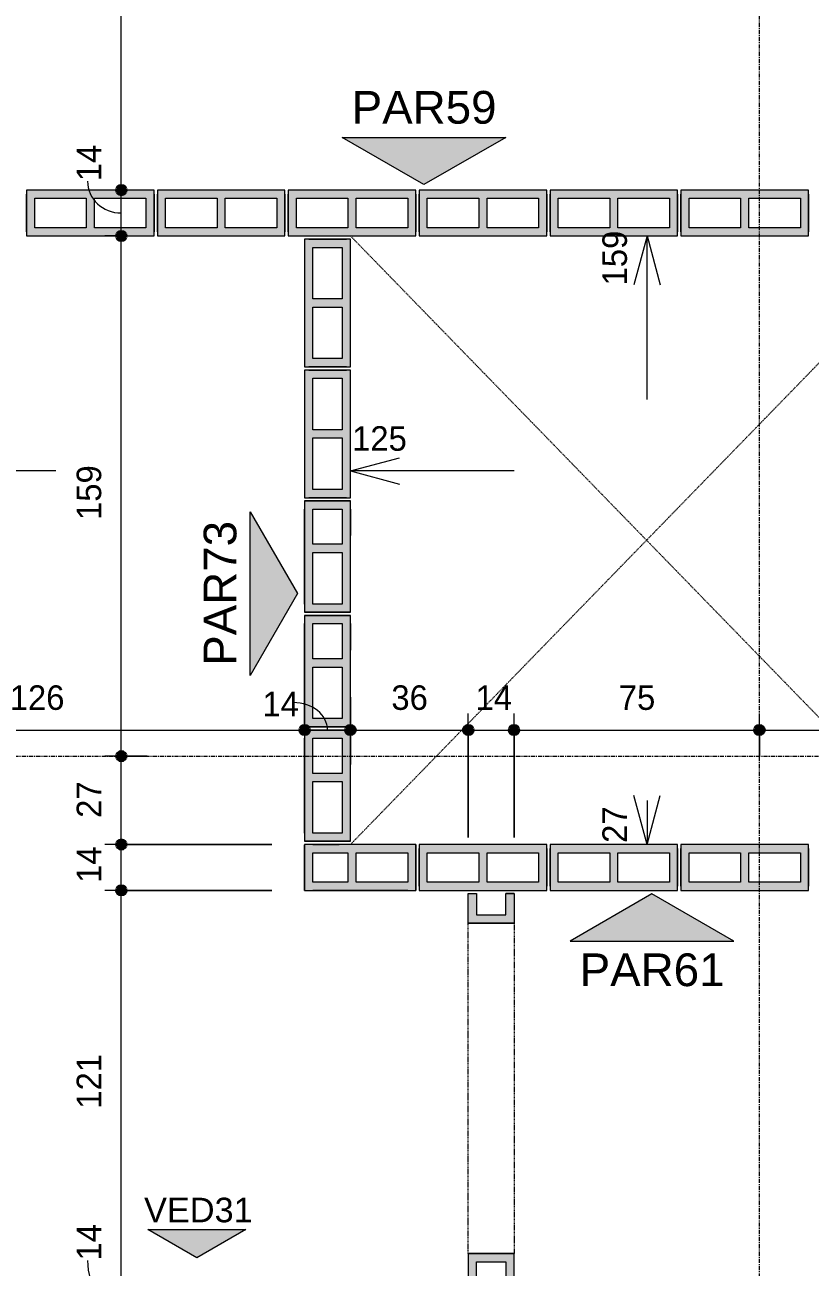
# Model space of a CAD drawing. Header units: centimetres. Extents: x 170 to 13810, y -2277 to 8860.
# Drawn here: x 12554.1 to 12794.1, y -289.9 to 89.7 of the extents above; entities that cross this region are included whole.
import ezdxf

# ---------------------------------------------------------------- set-up
doc = ezdxf.new("R2010")
doc.units = ezdxf.units.CM
doc.linetypes.add('Linha de eixo', pattern=[2.2225, 1.27, -0.3175, 0.3175, -0.3175])
doc.linetypes.add('Projeção', pattern=[0.396875, 0.238125, -0.15875])
for name, color, linetype, lineweight, true_color in [('A-ANNO-DIMS-1', 1, 'Continuous', 9, 0xff0000), ('G-ANNO-SYMB-1', 251, 'Continuous', 9, 0x646464), ('S-BEAM-3', 9, 'Continuous', 9, 0xc0c0c0), ('S-BEAM-5', 6, 'Continuous', 9, 0xff00ff), ('S-BEAM-8', 142, 'Continuous', 9, 0x0080c0)]:
    doc.layers.add(name, color=color, linetype=linetype, lineweight=lineweight, true_color=true_color)
for name, color, linetype, lineweight in [('A-ANNO-DIMS-50', 7, 'Continuous', 9), ('A-DETL-GENF', 7, 'Continuous', 9), ('A-FLOR-OVHD', 7, 'Projeção', 9), ('G-ANNO-SYMB', 7, 'Continuous', 9), ('S-BEAM', 7, 'Continuous', 9), ('S-BEAM-2', 7, 'Continuous', 13), ('S-GRID-1', 7, 'Linha de eixo', 9)]:
    doc.layers.add(name, color=color, linetype=linetype, lineweight=lineweight)
doc.styles.add('Arial_1', font='arial.ttf', dxfattribs={"height": 10})
doc.styles.add('Arial_2', font='arial.ttf', dxfattribs={"height": 7.5})
doc.styles.add('Bahnschrift_13', font='', dxfattribs={"height": 7.5})
doc.styles.get('Bahnschrift_13').set_extended_font_data('Bahnschrift')
doc.dimstyles.new('COTA_ACUMULADA', dxfattribs={"dimscale": 30.48, "dimtxt": 8.33133, "dimasz": 0.049213, "dimexe": 0, "dimexo": 0.0625, "dimgap": 0.131234, "dimtad": 0, "dimjust": 2, "dimdec": 0, "dimzin": 0, "dimdsep": 46, "dimtxsty": 'Bahnschrift_13', "dimblk1": 'NONE', "dimblk2": 'OPEN30', "dimsah": 1, "dimcen": 0.09, "dimse1": 1, "dimsd1": 1, "dimazin": 0, "dimtfac": 1, "dimtdec": 4, "dimtix": 1, "dimtmove": 2, "dimatfit": 3, "dimfxl": 0, "dimfxlon": 1, "dimtvp": 1, "dimtolj": 1, "dimtzin": 0, "dimarcsym": 2})
doc.dimstyles.new('COTA_LINEAR', dxfattribs={"dimscale": 30.48, "dimtxt": 8.33133, "dimasz": 0.393701, "dimexe": 0.164042, "dimexo": 0.328084, "dimgap": 0.131234, "dimtad": 1, "dimdec": 0, "dimzin": 0, "dimdsep": 46, "dimtxsty": 'Bahnschrift_13', "dimblk1": 'DOTSMALL', "dimblk2": 'DOTSMALL', "dimsah": 1, "dimcen": 0.09, "dimdle": 0.164042, "dimazin": 0, "dimtfac": 1, "dimtdec": 4, "dimtix": 1, "dimtmove": 0, "dimatfit": 3, "dimfxl": 1, "dimtvp": 1, "dimtolj": 1, "dimtzin": 0, "dimarcsym": 2})
doc.dimstyles.new('COTA_LINEAR_1', dxfattribs={"dimscale": 30.48, "dimtxt": 8.33133, "dimasz": 0.393701, "dimexe": 0.164042, "dimexo": 0.328084, "dimgap": 0.131234, "dimtad": 1, "dimdec": 0, "dimzin": 0, "dimdsep": 46, "dimtxsty": 'Bahnschrift_13', "dimblk1": 'DOTSMALL', "dimblk2": 'DOTSMALL', "dimsah": 1, "dimcen": 0.09, "dimdle": 0.164042, "dimazin": 0, "dimtfac": 1, "dimtdec": 4, "dimtix": 1, "dimtmove": 1, "dimatfit": 3, "dimfxl": 1, "dimtvp": 1, "dimtolj": 1, "dimtzin": 0, "dimarcsym": 2})
doc.dimstyles.new('COTA_LINEAR_2', dxfattribs={"dimscale": 30.48, "dimtxt": 8.33133, "dimasz": 0.393701, "dimexe": 0.164042, "dimexo": 0.328084, "dimgap": 0.131234, "dimtad": 1, "dimdec": 0, "dimzin": 0, "dimdsep": 46, "dimtxsty": 'Bahnschrift_13', "dimblk1": 'DOTSMALL', "dimblk2": 'DOTSMALL', "dimsah": 1, "dimcen": 0.09, "dimdle": 0.164042, "dimazin": 0, "dimtfac": 1, "dimtdec": 4, "dimtix": 1, "dimtmove": 2, "dimatfit": 3, "dimfxl": 1, "dimtvp": 1, "dimtolj": 1, "dimtzin": 0, "dimarcsym": 2})

# ---------------------------------------------------------------- blocks, each defined once
blk = doc.blocks.new('LEONE - BLOCO 14X39X1 - LEONE - BLOCO 14X39X19-2886981-COBERTURA - MODULAÇÃO 1ª FIADA')
at = {"layer": 'S-BEAM-3'}
h = blk.add_hatch(color=256, dxfattribs=at)
h.paths.add_polyline_path([(-19.5, -4.5), (-19.5, -7), (19.5, -7), (19.5, 7), (-19.5, 7), (-19.5, 0)])
h.paths.add_polyline_path([(-17, 4.5), (-1.25, 4.5), (-1.25, -4.5), (-17, -4.5)])
h.paths.add_polyline_path([(1.25, 4.16), (1.25, 4.5), (17, 4.5), (17, -4.5), (1.25, -4.5), (1.25, -4.16)])
at = {"layer": 'A-DETL-GENF'}
for p, q in [((19.5, 7), (-19.5, 7)), ((-19.5, 7), (-19.5, 0)), ((-17, -4.5), (-17, 4.5)), ((-17, 4.5), (-1.25, 4.5)), ((-1.25, 4.5), (-1.25, -4.5)), ((1.25, -4.5), (1.25, 4.5)), ((1.25, 4.5), (17, 4.5)), ((17, 4.5), (17, -4.5)), ((19.5, 0), (19.5, 7)), ((-19.5, 0), (-19.5, -7)), ((19.5, -7), (19.5, 0)), ((-19.5, -7), (19.5, -7)), ((-1.25, -4.5), (-17, -4.5)), ((17, -4.5), (1.25, -4.5))]:
    blk.add_line(p, q, dxfattribs=at)
at = {"layer": 'S-BEAM-2'}
for p, q in [((-19.5, 7), (-19.5, -7)), ((19.5, 7), (-19.5, 7)), ((-19.5, 5.75), (-19.5, -5.75)), ((-19.5, -5.75), (-19.5, 5.75)), ((19.5, -7), (19.5, 7)), ((19.5, -7), (19.5, 7)), ((19.5, 5.75), (19.5, -5.75)), ((-19.5, -7), (19.5, -7))]:
    blk.add_line(p, q, dxfattribs=at)
at = {"layer": 'S-BEAM-3'}
for p, q in [((-17, 4.5), (-1.25, 4.5)), ((-17, -4.5), (-17, 4.5)), ((-1.25, 4.5), (-1.25, -4.5)), ((1.25, 4.5), (17, 4.5)), ((1.25, -4.5), (1.25, 4.5)), ((17, 4.5), (17, -4.5)), ((-1.25, -4.5), (-17, -4.5)), ((17, -4.5), (1.25, -4.5))]:
    blk.add_line(p, q, dxfattribs=at)
blk = doc.blocks.new('LEONE - BLOCO 14X39X1 - LEONE - BLOCO 14X39X19-V1-COBERTURA - MODULAÇÃO 1ª FIADA')
at = {"layer": 'S-BEAM-3'}
h = blk.add_hatch(color=256, dxfattribs=at)
h.paths.add_polyline_path([(19.5, -7), (19.5, 7), (-19.5, 7), (-19.5, -7)])
h.paths.add_polyline_path([(1.25, -4.5), (1.25, 4.5), (17, 4.5), (17, -4.5)])
h.paths.add_polyline_path([(-17, -4.5), (-17, 4.5), (-1.25, 4.5), (-1.25, -4.5)])
at = {"layer": 'A-DETL-GENF'}
for p, q in [((19.5, 7), (-19.5, 7)), ((-19.5, 7), (-19.5, 0)), ((-17, -4.5), (-17, 4.5)), ((-17, 4.5), (-1.25, 4.5)), ((-1.25, 4.5), (-1.25, -4.5)), ((1.25, -4.5), (1.25, 4.5)), ((1.25, 4.5), (17, 4.5)), ((17, 4.5), (17, -4.5)), ((19.5, 0), (19.5, 7)), ((-19.5, 0), (-19.5, -7)), ((19.5, -7), (19.5, 0)), ((-19.5, -7), (19.5, -7)), ((-1.25, -4.5), (-17, -4.5)), ((17, -4.5), (1.25, -4.5))]:
    blk.add_line(p, q, dxfattribs=at)
at = {"layer": 'S-BEAM-2'}
for p, q in [((-19.5, 7), (-19.5, -7)), ((19.5, 7), (-19.5, 7)), ((-19.5, 5.75), (-19.5, -5.75)), ((-19.5, -5.75), (-19.5, 5.75)), ((19.5, -7), (19.5, 7)), ((19.5, -7), (19.5, 7)), ((19.5, 5.75), (19.5, -5.75)), ((-19.5, -7), (19.5, -7))]:
    blk.add_line(p, q, dxfattribs=at)
at = {"layer": 'S-BEAM-3'}
for p, q in [((-17, 4.5), (-1.25, 4.5)), ((-17, -4.5), (-17, 4.5)), ((-1.25, 4.5), (-1.25, -4.5)), ((1.25, 4.5), (17, 4.5)), ((1.25, -4.5), (1.25, 4.5)), ((17, 4.5), (17, -4.5)), ((-1.25, -4.5), (-17, -4.5)), ((17, -4.5), (1.25, -4.5))]:
    blk.add_line(p, q, dxfattribs=at)
blk = doc.blocks.new('LEONE - BLOCO 14x34x19 - LEONE - BLOCO 14x34x19-541693-COBERTURA - MODULAÇÃO 1ª FIADA')
at = {"layer": 'S-BEAM-8'}
h = blk.add_hatch(color=256, dxfattribs=at)
h.paths.add_polyline_path([(19.5, -7), (19.5, 7), (-14.5, 7), (-14.5, -7), (2.5, -7)])
h.paths.add_polyline_path([(2.5, -4.5), (1.25, -4.5), (1.25, 4.5), (17, 4.5), (17, -4.5)])
h.paths.add_polyline_path([(-12, -4.5), (-12, 4.5), (-1.25, 4.5), (-1.25, -4.5), (-3, -4.5)])
at = {"layer": 'A-DETL-GENF'}
for p, q in [((-14.5, 7), (-14.5, 0)), ((2.5, 7), (-14.5, 7)), ((-12, -4.5), (-12, 4.5)), ((-12, 4.5), (-1.25, 4.5)), ((-1.25, 4.5), (-1.25, -4.5)), ((1.25, 4.5), (17, 4.5)), ((1.25, -4.5), (1.25, 4.5)), ((19.5, 7), (2.5, 7)), ((17, 4.5), (17, -4.5)), ((19.5, 0), (19.5, 7)), ((-14.5, 0), (-14.5, -7)), ((19.5, -7), (19.5, 0)), ((-14.5, -7), (2.5, -7)), ((-1.25, -4.5), (-12, -4.5)), ((17, -4.5), (1.25, -4.5)), ((2.5, -7), (19.5, -7))]:
    blk.add_line(p, q, dxfattribs=at)
at = {"layer": 'S-BEAM-2'}
for p, q in [((-14.5, 7), (-14.5, -7)), ((19.5, 7), (-14.5, 7)), ((-14.5, 7), (-14.5, -7)), ((-14.5, -7), (-14.5, 6.8804)), ((-14.5, 5.75), (-14.5, -5.75)), ((-14.5, -5.75), (-14.5, 5.75)), ((-12, 7), (-3.9375, 7)), ((-12, 7), (-3.9375, 7)), ((17, 7), (-12, 7)), ((19.5, -7), (19.5, 7)), ((19.5, 7), (19.5, -7)), ((19.5, -7), (19.5, 7)), ((19.5, -5.75), (19.5, 5.75)), ((19.5, 5.75), (19.5, -5.75)), ((-14.5, -7), (19.5, -7)), ((-12, -7), (-3.9375, -7)), ((-12, -7), (-3.9375, -7)), ((17, -7), (-12, -7))]:
    blk.add_line(p, q, dxfattribs=at)
at = {"layer": 'S-BEAM-3'}
for p, q in [((-12, 4.5), (-1.25, 4.5)), ((-12, -4.5), (-12, 4.5)), ((-1.25, 4.5), (-1.25, -4.5)), ((1.25, 4.5), (17, 4.5)), ((1.25, -4.5), (1.25, 4.5)), ((17, 4.5), (17, -4.5)), ((-1.25, -4.5), (-12, -4.5)), ((17, -4.5), (1.25, -4.5))]:
    blk.add_line(p, q, dxfattribs=at)
blk = doc.blocks.new('LEONE - BLOCO 14x34x19 - LEONE - BLOCO 14x34x19-V2-COBERTURA - MODULAÇÃO 1ª FIADA')
at = {"layer": 'S-BEAM-8'}
h = blk.add_hatch(color=256, dxfattribs=at)
h.paths.add_polyline_path([(19.5, -7), (19.5, 7), (-14.5, 7), (-14.5, -7), (11.0998, -7)])
h.paths.add_polyline_path([(-12, -4.5), (-12, 4.5), (-1.25, 4.5), (-1.25, -4.5)])
h.paths.add_polyline_path([(1.25, -4.5), (1.25, 4.5), (17, 4.5), (17, -4.5), (2.5, -4.5)])
at = {"layer": 'A-DETL-GENF'}
for p, q in [((-14.5, 7), (-14.5, 0)), ((2.5, 7), (-14.5, 7)), ((-12, -4.5), (-12, 4.5)), ((-12, 4.5), (-1.25, 4.5)), ((-1.25, 4.5), (-1.25, -4.5)), ((1.25, 4.5), (17, 4.5)), ((1.25, -4.5), (1.25, 4.5)), ((19.5, 7), (2.5, 7)), ((17, 4.5), (17, -4.5)), ((19.5, 0), (19.5, 7)), ((-14.5, 0), (-14.5, -7)), ((19.5, -7), (19.5, 0)), ((-14.5, -7), (2.5, -7)), ((-1.25, -4.5), (-12, -4.5)), ((17, -4.5), (1.25, -4.5)), ((2.5, -7), (19.5, -7))]:
    blk.add_line(p, q, dxfattribs=at)
at = {"layer": 'S-BEAM-2'}
for p, q in [((-14.5, 7), (-14.5, -7)), ((19.5, 7), (-14.5, 7)), ((-14.5, 7), (-14.5, -7)), ((-14.5, -7), (-14.5, 6.8804)), ((-14.5, 5.75), (-14.5, -5.75)), ((-14.5, -5.75), (-14.5, 5.75)), ((-12, 7), (-3.9375, 7)), ((-12, 7), (-3.9375, 7)), ((17, 7), (-12, 7)), ((19.5, -7), (19.5, 7)), ((19.5, 7), (19.5, -7)), ((19.5, -7), (19.5, 7)), ((19.5, -5.75), (19.5, 5.75)), ((19.5, 5.75), (19.5, -5.75)), ((-14.5, -7), (19.5, -7)), ((-12, -7), (-3.9375, -7)), ((-12, -7), (-3.9375, -7)), ((17, -7), (-12, -7))]:
    blk.add_line(p, q, dxfattribs=at)
at = {"layer": 'S-BEAM-3'}
for p, q in [((-12, 4.5), (-1.25, 4.5)), ((-12, -4.5), (-12, 4.5)), ((-1.25, 4.5), (-1.25, -4.5)), ((1.25, 4.5), (17, 4.5)), ((1.25, -4.5), (1.25, 4.5)), ((17, 4.5), (17, -4.5)), ((-1.25, -4.5), (-12, -4.5)), ((17, -4.5), (1.25, -4.5))]:
    blk.add_line(p, q, dxfattribs=at)
blk = doc.blocks.new('LEONE - BLOCO VEDAÇÃO 14x09x1 - LEONE - BLOCO VEDAÇÃO 14x09x19-3306052-COBERTURA - MODULAÇÃO 1ª FIADA')
at = {"layer": 'S-BEAM-5'}
blk.add_hatch(color=256, dxfattribs=at).paths.add_polyline_path([(4.5, -4.5), (-2, -4.5), (-2, 4.5), (4.5, 4.5), (4.5, 7), (-4.5, 7), (-4.5, -7), (4.5, -7)])
at = {"layer": 'A-DETL-GENF'}
for p, q in [((-4.5, 7), (-4.5, 0)), ((0, 7), (-4.5, 7)), ((-2, -4.5), (-2, 4.5)), ((-2, 4.5), (4.5, 4.5)), ((4.5, 7), (0, 7)), ((4.5, 4.5), (4.5, 7)), ((-4.5, 0), (-4.5, -7)), ((-4.5, -7), (0, -7)), ((4.5, -4.5), (-2, -4.5)), ((0, -7), (4.5, -7)), ((4.5, -7), (4.5, -4.5))]:
    blk.add_line(p, q, dxfattribs=at)
at = {"layer": 'S-BEAM-2'}
for p, q in [((4.5, 7), (-4.5, 7)), ((-4.5, 7), (-4.5, -7)), ((-4.5, -7), (-4.5, 7)), ((-4.5, 5.75), (-4.5, -5.75)), ((-4.5, -5.75), (-4.5, 5.75)), ((4.5, 7), (4.5, 4.5)), ((-4.5, -7), (4.5, -7)), ((4.5, -7), (4.5, -4.5))]:
    blk.add_line(p, q, dxfattribs=at)
at = {"layer": 'S-BEAM-3'}
for p, q in [((-2, 4.5), (4.5, 4.5)), ((-2, -4.5), (-2, 4.5)), ((4.5, -4.5), (-2, -4.5))]:
    blk.add_line(p, q, dxfattribs=at)
blk = doc.blocks.new('LEONE - BLOCO VEDAÇÃO 14x09x1 - LEONE - BLOCO VEDAÇÃO 14x09x19-3519015-COBERTURA - MODULAÇÃO 1ª FIADA')
at = {"layer": 'S-BEAM-5'}
blk.add_hatch(color=256, dxfattribs=at).paths.add_polyline_path([(-4.5, 0), (-4.5, -7), (4.5, -7), (4.5, -4.5), (-2, -4.5), (-2, 4.5), (4.5, 4.5), (4.5, 7), (-4.5, 7), (-4.5, 1.25)])
at = {"layer": 'A-DETL-GENF'}
for p, q in [((-4.5, 7), (0, 7)), ((-4.5, 0), (-4.5, 7)), ((-2, 4.5), (-2, -4.5)), ((4.5, 4.5), (-2, 4.5)), ((0, 7), (4.5, 7)), ((4.5, 7), (4.5, 4.5)), ((-4.5, -7), (-4.5, 0)), ((0, -7), (-4.5, -7)), ((-2, -4.5), (4.5, -4.5)), ((4.5, -7), (0, -7)), ((4.5, -4.5), (4.5, -7))]:
    blk.add_line(p, q, dxfattribs=at)
at = {"layer": 'S-BEAM-2'}
for p, q in [((-4.5, 7), (4.5, 7)), ((-4.5, -7), (-4.5, 7)), ((-4.5, 7), (-4.5, -7)), ((-4.5, -5.75), (-4.5, 5.75)), ((-4.5, 5.75), (-4.5, -5.75)), ((4.5, 7), (4.5, 4.5)), ((4.5, -7), (-4.5, -7)), ((4.5, -7), (4.5, -4.5))]:
    blk.add_line(p, q, dxfattribs=at)
at = {"layer": 'S-BEAM-3'}
for p, q in [((4.5, 4.5), (-2, 4.5)), ((-2, 4.5), (-2, -4.5)), ((-2, -4.5), (4.5, -4.5))]:
    blk.add_line(p, q, dxfattribs=at)
blk = doc.blocks.new('Elevação - Número de detalhe-142644-COBERTURA - MODULAÇÃO 1ª FIADA')
at = {"layer": 'G-ANNO-SYMB-1'}
blk.add_hatch(color=256, dxfattribs=at).paths.add_polyline_path([(0.5, 0), (-0.5, 0), (0, 0.2887)])
at = {"layer": 'G-ANNO-SYMB'}
for p, q in [((0, 0.2887), (-0.5, 0)), ((0.5, 0), (0, 0.2887)), ((-0.5, 0), (0.5, 0))]:
    blk.add_line(p, q, dxfattribs=at)
blk = doc.blocks.new('Elevação - Número de detalhe-3354112-COBERTURA - MODULAÇÃO 1ª FIADA')
at = {"layer": 'G-ANNO-SYMB-1'}
blk.add_hatch(color=256, dxfattribs=at).paths.add_polyline_path([(0.3, 0), (-0.3, 0), (0, 0.1732)])
at = {"layer": 'G-ANNO-SYMB'}
for p, q in [((0, 0.1732), (-0.3, 0)), ((0.3, 0), (0, 0.1732)), ((-0.3, 0), (0.3, 0))]:
    blk.add_line(p, q, dxfattribs=at)
blk = doc.blocks.new('DIMBLOCK80-COBERTURA - MODULAÇÃO 1ª FIADA')
at = {"layer": 'A-ANNO-DIMS-50', "lineweight": 35, "true_color": 0xff0000}
h = blk.add_hatch(color=1, dxfattribs=at)
edge = h.paths.add_edge_path()
edge.add_arc((12583.57, -295.76), 1.5, 0, 360)
h = blk.add_hatch(color=1, dxfattribs=at)
edge = h.paths.add_edge_path()
edge.add_arc((12583.57, -309.76), 1.5, 0, 360)
at = {"layer": 'A-ANNO-DIMS-50', "color": 1, "true_color": 0xff0000}
for p, q in [((12591.45, -295.76), (12578.57, -295.76)), ((12583.57, -309.76), (12583.57, -295.76)), ((12583.57, -295.76), (12591.45, -295.76)), ((12614.59, -309.76), (12578.57, -309.76)), ((12583.57, -309.76), (12614.59, -309.76))]:
    blk.add_line(p, q, dxfattribs=at)
at = {"layer": 'A-ANNO-DIMS-50', "color": 1, "lineweight": 35, "true_color": 0xff0000}
for centre in [(12583.57, -295.76), (12583.57, -309.76)]:
    blk.add_circle(centre, 1.5, dxfattribs=at)
at = {"layer": 'A-ANNO-DIMS-50', "color": 1, "true_color": 0xff0000}
blk.add_ellipse((12583.57, -287.89), major_axis=(0, 14.87), ratio=0.693602, start_param=1.570796, end_param=3.141593, dxfattribs=at)
at = {"layer": 'A-ANNO-DIMS-50', "color": 0, "insert": (12569.92, -287.89), "char_height": 7.5, "width": 11.3609, "attachment_point": 1, "rotation": 90, "line_spacing_factor": 1.009858, "style": 'Bahnschrift_13'}
blk.add_mtext('14', dxfattribs=at)
blk = doc.blocks.new('_DotSmall')
at = {"color": 0, "linetype": 'ByBlock', "const_width": 0.5}
blk.add_lwpolyline([(-0.0625, 0, 1), (0.0625, 0, 1)], format="xyb", close=True, dxfattribs=at)
blk = doc.blocks.new('DIMBLOCK81-COBERTURA - MODULAÇÃO 1ª FIADA')
at = {"layer": 'A-ANNO-DIMS-50', "lineweight": 35, "true_color": 0xff0000}
h = blk.add_hatch(color=1, dxfattribs=at)
edge = h.paths.add_edge_path()
edge.add_arc((12583.57, -174.76), 1.5, 0, 360)
h = blk.add_hatch(color=1, dxfattribs=at)
edge = h.paths.add_edge_path()
edge.add_arc((12583.57, -295.76), 1.5, 0, 360)
at = {"layer": 'A-ANNO-DIMS-50', "color": 1, "true_color": 0xff0000}
for p, q in [((12629.59, -174.76), (12578.57, -174.76)), ((12583.57, -295.76), (12583.57, -174.76)), ((12583.57, -174.76), (12629.59, -174.76)), ((12591.45, -295.76), (12578.57, -295.76)), ((12583.57, -295.76), (12591.45, -295.76))]:
    blk.add_line(p, q, dxfattribs=at)
at = {"layer": 'A-ANNO-DIMS-50', "color": 1, "lineweight": 35, "true_color": 0xff0000}
for centre in [(12583.57, -174.76), (12583.57, -295.76)]:
    blk.add_circle(centre, 1.5, dxfattribs=at)
at = {"layer": 'A-ANNO-DIMS-50', "color": 0, "insert": (12569.92, -241.5), "char_height": 7.5, "width": 14.9964, "attachment_point": 1, "rotation": 90, "line_spacing_factor": 1.009858, "style": 'Bahnschrift_13'}
blk.add_mtext('121', dxfattribs=at)
blk = doc.blocks.new('DIMBLOCK82-COBERTURA - MODULAÇÃO 1ª FIADA')
at = {"layer": 'A-ANNO-DIMS-50', "lineweight": 35, "true_color": 0xff0000}
h = blk.add_hatch(color=1, dxfattribs=at)
edge = h.paths.add_edge_path()
edge.add_arc((12583.57, -160.76), 1.5, 0, 360)
h = blk.add_hatch(color=1, dxfattribs=at)
edge = h.paths.add_edge_path()
edge.add_arc((12583.57, -174.76), 1.5, 0, 360)
at = {"layer": 'A-ANNO-DIMS-50', "color": 1, "true_color": 0xff0000}
for p, q in [((12629.59, -160.76), (12578.57, -160.76)), ((12583.57, -174.76), (12583.57, -160.76)), ((12583.57, -160.76), (12629.59, -160.76)), ((12629.59, -174.76), (12578.57, -174.76)), ((12583.57, -174.76), (12629.59, -174.76))]:
    blk.add_line(p, q, dxfattribs=at)
at = {"layer": 'A-ANNO-DIMS-50', "color": 1, "lineweight": 35, "true_color": 0xff0000}
for centre in [(12583.57, -160.76), (12583.57, -174.76)]:
    blk.add_circle(centre, 1.5, dxfattribs=at)
at = {"layer": 'A-ANNO-DIMS-50', "color": 0, "insert": (12569.92, -172.49), "char_height": 7.5, "width": 11.3609, "attachment_point": 1, "rotation": 90, "line_spacing_factor": 1.009858, "style": 'Bahnschrift_13'}
blk.add_mtext('14', dxfattribs=at)
blk = doc.blocks.new('DIMBLOCK83-COBERTURA - MODULAÇÃO 1ª FIADA')
at = {"layer": 'A-ANNO-DIMS-50', "lineweight": 35, "true_color": 0xff0000}
h = blk.add_hatch(color=1, dxfattribs=at)
edge = h.paths.add_edge_path()
edge.add_arc((12583.57, -133.76), 1.5, 0, 360)
h = blk.add_hatch(color=1, dxfattribs=at)
edge = h.paths.add_edge_path()
edge.add_arc((12583.57, -160.76), 1.5, 0, 360)
at = {"layer": 'A-ANNO-DIMS-50', "color": 1, "true_color": 0xff0000}
for p, q in [((12591.45, -133.76), (12578.57, -133.76)), ((12583.57, -160.76), (12583.57, -133.76)), ((12583.57, -133.76), (12591.45, -133.76)), ((12629.59, -160.76), (12578.57, -160.76)), ((12583.57, -160.76), (12629.59, -160.76))]:
    blk.add_line(p, q, dxfattribs=at)
at = {"layer": 'A-ANNO-DIMS-50', "color": 1, "lineweight": 35, "true_color": 0xff0000}
for centre in [(12583.57, -133.76), (12583.57, -160.76)]:
    blk.add_circle(centre, 1.5, dxfattribs=at)
at = {"layer": 'A-ANNO-DIMS-50', "color": 0, "insert": (12569.92, -152.62), "char_height": 7.5, "width": 12.8757, "attachment_point": 1, "rotation": 90, "line_spacing_factor": 1.009858, "style": 'Bahnschrift_13'}
blk.add_mtext('27', dxfattribs=at)
blk = doc.blocks.new('DIMBLOCK84-COBERTURA - MODULAÇÃO 1ª FIADA')
at = {"layer": 'A-ANNO-DIMS-50', "lineweight": 35, "true_color": 0xff0000}
h = blk.add_hatch(color=1, dxfattribs=at)
edge = h.paths.add_edge_path()
edge.add_arc((12583.57, 25.24), 1.5, 0, 360)
h = blk.add_hatch(color=1, dxfattribs=at)
edge = h.paths.add_edge_path()
edge.add_arc((12583.57, -133.76), 1.5, 0, 360)
at = {"layer": 'A-ANNO-DIMS-50', "color": 1, "true_color": 0xff0000}
for p, q in [((12584.59, 25.24), (12578.57, 25.24)), ((12583.57, -133.76), (12583.57, 25.24)), ((12583.57, 25.24), (12584.59, 25.24)), ((12591.45, -133.76), (12578.57, -133.76)), ((12583.57, -133.76), (12591.45, -133.76))]:
    blk.add_line(p, q, dxfattribs=at)
at = {"layer": 'A-ANNO-DIMS-50', "color": 1, "lineweight": 35, "true_color": 0xff0000}
for centre in [(12583.57, 25.24), (12583.57, -133.76)]:
    blk.add_circle(centre, 1.5, dxfattribs=at)
at = {"layer": 'A-ANNO-DIMS-50', "color": 0, "insert": (12569.92, -61.58), "char_height": 7.5, "width": 17.5715, "attachment_point": 1, "rotation": 90, "line_spacing_factor": 1.009858, "style": 'Bahnschrift_13'}
blk.add_mtext('159', dxfattribs=at)
blk = doc.blocks.new('DIMBLOCK85-COBERTURA - MODULAÇÃO 1ª FIADA')
at = {"layer": 'A-ANNO-DIMS-50', "lineweight": 35, "true_color": 0xff0000}
h = blk.add_hatch(color=1, dxfattribs=at)
edge = h.paths.add_edge_path()
edge.add_arc((12583.57, 39.24), 1.5, 0, 360)
h = blk.add_hatch(color=1, dxfattribs=at)
edge = h.paths.add_edge_path()
edge.add_arc((12583.57, 25.24), 1.5, 0, 360)
at = {"layer": 'A-ANNO-DIMS-50', "color": 1, "true_color": 0xff0000}
for p, q in [((12584.59, 39.24), (12578.57, 39.24)), ((12583.57, 25.24), (12583.57, 39.24)), ((12583.57, 39.24), (12584.59, 39.24)), ((12584.59, 25.24), (12578.57, 25.24)), ((12583.57, 25.24), (12584.59, 25.24))]:
    blk.add_line(p, q, dxfattribs=at)
at = {"layer": 'A-ANNO-DIMS-50', "color": 1, "lineweight": 35, "true_color": 0xff0000}
for centre in [(12583.57, 39.24), (12583.57, 25.24)]:
    blk.add_circle(centre, 1.5, dxfattribs=at)
at = {"layer": 'A-ANNO-DIMS-50', "color": 1, "true_color": 0xff0000}
blk.add_ellipse((12583.57, 41.94), major_axis=(-10.31, 0), ratio=0.940227, start_param=0, end_param=1.570796, dxfattribs=at)
at = {"layer": 'A-ANNO-DIMS-50', "color": 0, "insert": (12569.92, 41.94), "char_height": 7.5, "width": 11.3609, "attachment_point": 1, "rotation": 90, "line_spacing_factor": 1.009858, "style": 'Bahnschrift_13'}
blk.add_mtext('14', dxfattribs=at)
blk = doc.blocks.new('DIMBLOCK86-COBERTURA - MODULAÇÃO 1ª FIADA')
at = {"layer": 'A-ANNO-DIMS-50', "lineweight": 35, "true_color": 0xff0000}
h = blk.add_hatch(color=1, dxfattribs=at)
edge = h.paths.add_edge_path()
edge.add_arc((12583.57, 430.24), 1.5, 0, 360)
h = blk.add_hatch(color=1, dxfattribs=at)
edge = h.paths.add_edge_path()
edge.add_arc((12583.57, 39.24), 1.5, 0, 360)
at = {"layer": 'A-ANNO-DIMS-50', "color": 1, "true_color": 0xff0000}
for p, q in [((12591.45, 430.24), (12578.57, 430.24)), ((12583.57, 39.24), (12583.57, 430.24)), ((12583.57, 430.24), (12591.45, 430.24)), ((12584.59, 39.24), (12578.57, 39.24)), ((12583.57, 39.24), (12584.59, 39.24))]:
    blk.add_line(p, q, dxfattribs=at)
at = {"layer": 'A-ANNO-DIMS-50', "color": 1, "lineweight": 35, "true_color": 0xff0000}
for centre in [(12583.57, 430.24), (12583.57, 39.24)]:
    blk.add_circle(centre, 1.5, dxfattribs=at)
at = {"layer": 'A-ANNO-DIMS-50', "color": 0, "insert": (12569.92, 227.49), "char_height": 7.5, "width": 17.4201, "attachment_point": 1, "rotation": 90, "line_spacing_factor": 1.009858, "style": 'Bahnschrift_13'}
blk.add_mtext('391', dxfattribs=at)
blk = doc.blocks.new('DIMBLOCK110-COBERTURA - MODULAÇÃO 1ª FIADA')
at = {"layer": 'A-ANNO-DIMS-50', "lineweight": 35, "true_color": 0xff0000}
h = blk.add_hatch(color=1, dxfattribs=at)
edge = h.paths.add_edge_path()
edge.add_arc((12513.59, -125.76), 1.5, 0, 360)
h = blk.add_hatch(color=1, dxfattribs=at)
edge = h.paths.add_edge_path()
edge.add_arc((12639.59, -125.76), 1.5, 0, 360)
at = {"layer": 'A-ANNO-DIMS-50', "color": 1, "true_color": 0xff0000}
for p, q in [((12639.59, -115.76), (12639.59, -130.76)), ((12639.59, -125.76), (12639.59, -115.76)), ((12513.59, -133.63), (12513.59, -120.76)), ((12513.59, -125.76), (12639.59, -125.76)), ((12513.59, -125.76), (12513.59, -133.63))]:
    blk.add_line(p, q, dxfattribs=at)
at = {"layer": 'A-ANNO-DIMS-50', "color": 1, "lineweight": 35, "true_color": 0xff0000}
for centre in [(12513.59, -125.76), (12639.59, -125.76)]:
    blk.add_circle(centre, 1.5, dxfattribs=at)
at = {"layer": 'A-ANNO-DIMS-50', "color": 0, "insert": (12549.46, -112.11), "char_height": 7.5, "width": 17.2686, "attachment_point": 1, "line_spacing_factor": 1.009858, "style": 'Bahnschrift_13'}
blk.add_mtext('126', dxfattribs=at)
blk = doc.blocks.new('DIMBLOCK111-COBERTURA - MODULAÇÃO 1ª FIADA')
at = {"layer": 'A-ANNO-DIMS-50', "lineweight": 35, "true_color": 0xff0000}
h = blk.add_hatch(color=1, dxfattribs=at)
edge = h.paths.add_edge_path()
edge.add_arc((12639.59, -125.76), 1.5, 0, 360)
h = blk.add_hatch(color=1, dxfattribs=at)
edge = h.paths.add_edge_path()
edge.add_arc((12653.59, -125.76), 1.5, 0, 360)
at = {"layer": 'A-ANNO-DIMS-50', "color": 1, "true_color": 0xff0000}
for p, q in [((12639.59, -115.76), (12639.59, -130.76)), ((12639.59, -125.76), (12639.59, -115.76)), ((12653.59, -115.76), (12653.59, -130.76)), ((12653.59, -125.76), (12653.59, -115.76)), ((12639.59, -125.76), (12653.59, -125.76))]:
    blk.add_line(p, q, dxfattribs=at)
at = {"layer": 'A-ANNO-DIMS-50', "color": 1, "lineweight": 35, "true_color": 0xff0000}
for centre in [(12639.59, -125.76), (12653.59, -125.76)]:
    blk.add_circle(centre, 1.5, dxfattribs=at)
at = {"layer": 'A-ANNO-DIMS-50', "color": 1, "true_color": 0xff0000}
blk.add_ellipse((12636.16, -125.76), major_axis=(10.43, 0), ratio=0.802659, start_param=0, end_param=1.570796, dxfattribs=at)
at = {"layer": 'A-ANNO-DIMS-50', "color": 0, "insert": (12626.69, -114.05), "char_height": 7.5, "width": 11.3609, "attachment_point": 1, "line_spacing_factor": 1.009858, "style": 'Bahnschrift_13'}
blk.add_mtext('14', dxfattribs=at)
blk = doc.blocks.new('DIMBLOCK112-COBERTURA - MODULAÇÃO 1ª FIADA')
at = {"layer": 'A-ANNO-DIMS-50', "lineweight": 35, "true_color": 0xff0000}
h = blk.add_hatch(color=1, dxfattribs=at)
edge = h.paths.add_edge_path()
edge.add_arc((12653.59, -125.76), 1.5, 0, 360)
h = blk.add_hatch(color=1, dxfattribs=at)
edge = h.paths.add_edge_path()
edge.add_arc((12689.59, -125.76), 1.5, 0, 360)
at = {"layer": 'A-ANNO-DIMS-50', "color": 1, "true_color": 0xff0000}
for p, q in [((12653.59, -115.76), (12653.59, -130.76)), ((12653.59, -125.76), (12653.59, -115.76)), ((12689.59, -158.61), (12689.59, -120.76)), ((12653.59, -125.76), (12689.59, -125.76)), ((12689.59, -125.76), (12689.59, -158.61))]:
    blk.add_line(p, q, dxfattribs=at)
at = {"layer": 'A-ANNO-DIMS-50', "color": 1, "lineweight": 35, "true_color": 0xff0000}
for centre in [(12653.59, -125.76), (12689.59, -125.76)]:
    blk.add_circle(centre, 1.5, dxfattribs=at)
at = {"layer": 'A-ANNO-DIMS-50', "color": 0, "insert": (12666.1, -112.11), "char_height": 7.5, "width": 13.1787, "attachment_point": 1, "line_spacing_factor": 1.009858, "style": 'Bahnschrift_13'}
blk.add_mtext('36', dxfattribs=at)
blk = doc.blocks.new('DIMBLOCK113-COBERTURA - MODULAÇÃO 1ª FIADA')
at = {"layer": 'A-ANNO-DIMS-50', "lineweight": 35, "true_color": 0xff0000}
h = blk.add_hatch(color=1, dxfattribs=at)
edge = h.paths.add_edge_path()
edge.add_arc((12689.59, -125.76), 1.5, 0, 360)
h = blk.add_hatch(color=1, dxfattribs=at)
edge = h.paths.add_edge_path()
edge.add_arc((12703.59, -125.76), 1.5, 0, 360)
at = {"layer": 'A-ANNO-DIMS-50', "color": 1, "true_color": 0xff0000}
for p, q in [((12689.59, -158.61), (12689.59, -120.76)), ((12703.59, -158.61), (12703.59, -120.76)), ((12689.59, -125.76), (12703.59, -125.76)), ((12689.59, -125.76), (12689.59, -158.61)), ((12703.59, -125.76), (12703.59, -158.61))]:
    blk.add_line(p, q, dxfattribs=at)
at = {"layer": 'A-ANNO-DIMS-50', "color": 1, "lineweight": 35, "true_color": 0xff0000}
for centre in [(12689.59, -125.76), (12703.59, -125.76)]:
    blk.add_circle(centre, 1.5, dxfattribs=at)
at = {"layer": 'A-ANNO-DIMS-50', "color": 0, "insert": (12691.85, -112.11), "char_height": 7.5, "width": 11.3609, "attachment_point": 1, "line_spacing_factor": 1.009858, "style": 'Bahnschrift_13'}
blk.add_mtext('14', dxfattribs=at)
blk = doc.blocks.new('DIMBLOCK114-COBERTURA - MODULAÇÃO 1ª FIADA')
at = {"layer": 'A-ANNO-DIMS-50', "lineweight": 35, "true_color": 0xff0000}
h = blk.add_hatch(color=1, dxfattribs=at)
edge = h.paths.add_edge_path()
edge.add_arc((12703.59, -125.76), 1.5, 0, 360)
h = blk.add_hatch(color=1, dxfattribs=at)
edge = h.paths.add_edge_path()
edge.add_arc((12778.59, -125.76), 1.5, 0, 360)
at = {"layer": 'A-ANNO-DIMS-50', "color": 1, "true_color": 0xff0000}
for p, q in [((12703.59, -158.61), (12703.59, -120.76)), ((12778.59, -133.63), (12778.59, -120.76)), ((12703.59, -125.76), (12778.59, -125.76)), ((12703.59, -125.76), (12703.59, -158.61)), ((12778.59, -125.76), (12778.59, -133.63))]:
    blk.add_line(p, q, dxfattribs=at)
at = {"layer": 'A-ANNO-DIMS-50', "color": 1, "lineweight": 35, "true_color": 0xff0000}
for centre in [(12703.59, -125.76), (12778.59, -125.76)]:
    blk.add_circle(centre, 1.5, dxfattribs=at)
at = {"layer": 'A-ANNO-DIMS-50', "color": 0, "insert": (12735.6, -112.11), "char_height": 7.5, "width": 13.1787, "attachment_point": 1, "line_spacing_factor": 1.009858, "style": 'Bahnschrift_13'}
blk.add_mtext('75', dxfattribs=at)
blk = doc.blocks.new('DIMBLOCK115-COBERTURA - MODULAÇÃO 1ª FIADA')
at = {"layer": 'A-ANNO-DIMS-50', "lineweight": 35, "true_color": 0xff0000}
h = blk.add_hatch(color=1, dxfattribs=at)
edge = h.paths.add_edge_path()
edge.add_arc((12778.59, -125.76), 1.5, 0, 360)
h = blk.add_hatch(color=1, dxfattribs=at)
edge = h.paths.add_edge_path()
edge.add_arc((12834.59, -125.76), 1.5, 0, 360)
at = {"layer": 'A-ANNO-DIMS-50', "color": 1, "true_color": 0xff0000}
for p, q in [((12778.59, -133.63), (12778.59, -120.76)), ((12834.59, -135.76), (12834.59, -120.76)), ((12778.59, -125.76), (12834.59, -125.76)), ((12778.59, -125.76), (12778.59, -133.63)), ((12834.59, -125.76), (12834.59, -135.76))]:
    blk.add_line(p, q, dxfattribs=at)
at = {"layer": 'A-ANNO-DIMS-50', "color": 1, "lineweight": 35, "true_color": 0xff0000}
for centre in [(12778.59, -125.76), (12834.59, -125.76)]:
    blk.add_circle(centre, 1.5, dxfattribs=at)
at = {"layer": 'A-ANNO-DIMS-50', "color": 0, "insert": (12801.03, -112.11), "char_height": 7.5, "width": 13.3301, "attachment_point": 1, "line_spacing_factor": 1.009858, "style": 'Bahnschrift_13'}
blk.add_mtext('56', dxfattribs=at)
blk = doc.blocks.new('DIMBLOCK150-COBERTURA - MODULAÇÃO 1ª FIADA')
at = {"layer": 'A-ANNO-DIMS-50', "color": 1, "true_color": 0xff0000}
for p, q in [((12834.59, -201.48), (12819.59, -197.46)), ((12806.59, -201.48), (12834.59, -201.48)), ((12834.59, -201.48), (12819.59, -205.5)), ((12834.59, -201.48), (12834.59, -201.48)), ((12834.59, -201.48), (12834.59, -201.48))]:
    blk.add_line(p, q, dxfattribs=at)
at = {"layer": 'A-ANNO-DIMS-50', "color": 0, "insert": (12822.98, -187.83), "char_height": 7.5, "width": 13.3301, "attachment_point": 1, "line_spacing_factor": 1.009858, "style": 'Bahnschrift_13'}
blk.add_mtext('56', dxfattribs=at)
blk = doc.blocks.new('_None')
blk = doc.blocks.new('_Open30')
at = {"color": 0, "linetype": 'ByBlock', "lineweight": -2}
for p, q in [((-1, 0.27), (0, 0)), ((0, 0), (-1, -0.27)), ((0, 0), (-1, 0))]:
    blk.add_line(p, q, dxfattribs=at)
blk = doc.blocks.new('DIMBLOCK152-COBERTURA - MODULAÇÃO 1ª FIADA')
at = {"layer": 'A-ANNO-DIMS-50', "color": 1, "true_color": 0xff0000}
for p, q in [((12653.59, -46.56), (12668.59, -42.55)), ((12653.59, -46.56), (12668.59, -50.58)), ((12703.59, -46.56), (12653.59, -46.56)), ((12653.59, -46.56), (12653.59, -46.56)), ((12653.59, -46.56), (12653.59, -46.56))]:
    blk.add_line(p, q, dxfattribs=at)
at = {"layer": 'A-ANNO-DIMS-50', "color": 0, "insert": (12654.09, -32.92), "char_height": 7.5, "width": 17.5715, "attachment_point": 1, "line_spacing_factor": 1.009858, "style": 'Bahnschrift_13'}
blk.add_mtext('125', dxfattribs=at)
blk = doc.blocks.new('DIMBLOCK153-COBERTURA - MODULAÇÃO 1ª FIADA')
at = {"layer": 'A-ANNO-DIMS-50', "color": 1, "true_color": 0xff0000}
for p, q in [((12513.59, -46.56), (12528.59, -42.55)), ((12513.59, -46.56), (12528.59, -50.58)), ((12563.59, -46.56), (12513.59, -46.56)), ((12513.59, -46.56), (12513.59, -46.56)), ((12513.59, -46.56), (12513.59, -46.56))]:
    blk.add_line(p, q, dxfattribs=at)
at = {"layer": 'A-ANNO-DIMS-50', "color": 0, "insert": (12514.09, -32.92), "char_height": 7.5, "width": 19.8437, "attachment_point": 1, "line_spacing_factor": 1.009858, "style": 'Bahnschrift_13'}
blk.add_mtext('265', dxfattribs=at)
blk = doc.blocks.new('DIMBLOCK155-COBERTURA - MODULAÇÃO 1ª FIADA')
at = {"layer": 'A-ANNO-DIMS-50', "color": 1, "true_color": 0xff0000}
for p, q in [((12744.24, -160.76), (12740.22, -145.76)), ((12744.24, -160.76), (12748.26, -145.76)), ((12744.24, -147.26), (12744.24, -160.76)), ((12744.24, -160.76), (12744.24, -160.76)), ((12744.24, -160.76), (12744.24, -160.76))]:
    blk.add_line(p, q, dxfattribs=at)
at = {"layer": 'A-ANNO-DIMS-50', "color": 0, "insert": (12730.59, -160.26), "char_height": 7.5, "width": 12.8757, "attachment_point": 1, "rotation": 90, "line_spacing_factor": 1.009858, "style": 'Bahnschrift_13'}
blk.add_mtext('27', dxfattribs=at)
blk = doc.blocks.new('DIMBLOCK156-COBERTURA - MODULAÇÃO 1ª FIADA')
at = {"layer": 'A-ANNO-DIMS-50', "color": 1, "true_color": 0xff0000}
for p, q in [((12744.24, -510.76), (12744.24, -560.76)), ((12744.24, -560.76), (12740.22, -545.76)), ((12744.24, -560.76), (12748.26, -545.76)), ((12744.24, -560.76), (12744.24, -560.76)), ((12744.24, -560.76), (12744.24, -560.76))]:
    blk.add_line(p, q, dxfattribs=at)
at = {"layer": 'A-ANNO-DIMS-50', "color": 0, "insert": (12730.59, -560.26), "char_height": 7.5, "width": 19.9952, "attachment_point": 1, "rotation": 90, "line_spacing_factor": 1.009858, "style": 'Bahnschrift_13'}
blk.add_mtext('427', dxfattribs=at)
blk = doc.blocks.new('DIMBLOCK158-COBERTURA - MODULAÇÃO 1ª FIADA')
at = {"layer": 'A-ANNO-DIMS-50', "color": 1, "true_color": 0xff0000}
for p, q in [((12744.24, 25.24), (12740.22, 10.24)), ((12744.24, 25.24), (12748.26, 10.24)), ((12744.24, -24.76), (12744.24, 25.24)), ((12744.24, 25.24), (12744.24, 25.24)), ((12744.24, 25.24), (12744.24, 25.24))]:
    blk.add_line(p, q, dxfattribs=at)
at = {"layer": 'A-ANNO-DIMS-50', "color": 0, "insert": (12730.59, 10.1), "char_height": 7.5, "width": 17.5715, "attachment_point": 1, "rotation": 90, "line_spacing_factor": 1.009858, "style": 'Bahnschrift_13'}
blk.add_mtext('159', dxfattribs=at)

msp = doc.modelspace()

# ---------------------------------------------------------------- linework, layer by layer
at = {"layer": 'A-FLOR-OVHD'}
for p, q in [((12653.59, 25.24), (12834.59, -160.76)), ((12653.59, -160.76), (12834.59, 25.24)), ((12689.59, -285.76), (12689.59, -184.76)), ((12703.59, -184.76), (12703.59, -285.76))]:
    msp.add_line(p, q, dxfattribs=at)
at = {"layer": 'S-GRID-1'}
for p, q in [((12778.59, -679.8), (12778.59, 927.57)), ((10910.69, -133.76), (13744.95, -133.76))]:
    msp.add_line(p, q, dxfattribs=at)

# ---------------------------------------------------------------- block references
at = {"layer": 'G-ANNO-SYMB', "extrusion": (0, 0, -1), "xscale": 49.99999999999998, "yscale": 49.99999999999998, "zscale": 49.99999999999998}
for name, p, rotation in [('Elevação - Número de detalhe-142644-COBERTURA - MODULAÇÃO 1ª FIADA', (-12676.06, 55.35), 180), ('Elevação - Número de detalhe-142644-COBERTURA - MODULAÇÃO 1ª FIADA', (-12622.93, -84.06), 90.00000000000048), ('Elevação - Número de detalhe-3354112-COBERTURA - MODULAÇÃO 1ª FIADA', (-12606.65, -278.42), 180)]:
    msp.add_blockref(name, p, dxfattribs=dict(at, rotation=rotation))
at = {"layer": 'G-ANNO-SYMB', "xscale": 49.99999999999998, "yscale": 49.99999999999998, "zscale": 49.99999999999998}
msp.add_blockref('Elevação - Número de detalhe-142644-COBERTURA - MODULAÇÃO 1ª FIADA', (12745.74, -190.25), dxfattribs=at)
at = {"layer": 'S-BEAM'}
for name, p in [('LEONE - BLOCO 14X39X1 - LEONE - BLOCO 14X39X19-2886981-COBERTURA - MODULAÇÃO 1ª FIADA', (12574.09, 32.24)), ('LEONE - BLOCO 14X39X1 - LEONE - BLOCO 14X39X19-V1-COBERTURA - MODULAÇÃO 1ª FIADA', (12614.09, 32.24)), ('LEONE - BLOCO 14X39X1 - LEONE - BLOCO 14X39X19-2886981-COBERTURA - MODULAÇÃO 1ª FIADA', (12654.09, 32.24)), ('LEONE - BLOCO 14X39X1 - LEONE - BLOCO 14X39X19-2886981-COBERTURA - MODULAÇÃO 1ª FIADA', (12694.09, 32.24)), ('LEONE - BLOCO 14X39X1 - LEONE - BLOCO 14X39X19-V1-COBERTURA - MODULAÇÃO 1ª FIADA', (12734.09, 32.24)), ('LEONE - BLOCO 14x34x19 - LEONE - BLOCO 14x34x19-V2-COBERTURA - MODULAÇÃO 1ª FIADA', (12654.09, -167.76)), ('LEONE - BLOCO 14X39X1 - LEONE - BLOCO 14X39X19-V1-COBERTURA - MODULAÇÃO 1ª FIADA', (12694.09, -167.76)), ('LEONE - BLOCO 14X39X1 - LEONE - BLOCO 14X39X19-2886981-COBERTURA - MODULAÇÃO 1ª FIADA', (12734.09, -167.76)), ('LEONE - BLOCO 14X39X1 - LEONE - BLOCO 14X39X19-2886981-COBERTURA - MODULAÇÃO 1ª FIADA', (12774.09, -167.76))]:
    msp.add_blockref(name, p, dxfattribs=at)
for name, p, rotation in [('LEONE - BLOCO 14X39X1 - LEONE - BLOCO 14X39X19-V1-COBERTURA - MODULAÇÃO 1ª FIADA', (12774.09, 32.24), 180), ('LEONE - BLOCO 14X39X1 - LEONE - BLOCO 14X39X19-2886981-COBERTURA - MODULAÇÃO 1ª FIADA', (12646.59, 4.74), 89.9999999999999), ('LEONE - BLOCO 14X39X1 - LEONE - BLOCO 14X39X19-2886981-COBERTURA - MODULAÇÃO 1ª FIADA', (12646.59, -35.26), 89.9999999999999), ('LEONE - BLOCO 14x34x19 - LEONE - BLOCO 14x34x19-541693-COBERTURA - MODULAÇÃO 1ª FIADA', (12646.59, -70.26), 269.9999999999997), ('LEONE - BLOCO 14x34x19 - LEONE - BLOCO 14x34x19-541693-COBERTURA - MODULAÇÃO 1ª FIADA', (12646.59, -105.26), 269.9999999999997), ('LEONE - BLOCO 14x34x19 - LEONE - BLOCO 14x34x19-541693-COBERTURA - MODULAÇÃO 1ª FIADA', (12646.59, -140.26), 269.9999999999997), ('LEONE - BLOCO VEDAÇÃO 14x09x1 - LEONE - BLOCO VEDAÇÃO 14x09x19-3519015-COBERTURA - MODULAÇÃO 1ª FIADA', (12696.59, -180.26), 89.99999999999986), ('LEONE - BLOCO VEDAÇÃO 14x09x1 - LEONE - BLOCO VEDAÇÃO 14x09x19-3306052-COBERTURA - MODULAÇÃO 1ª FIADA', (12696.59, -290.26), 269.9999999999997)]:
    msp.add_blockref(name, p, dxfattribs=dict(at, rotation=rotation))

# ---------------------------------------------------------------- texts
at = {"layer": 'G-ANNO-SYMB', "attachment_point": 1}
for s, insert, char_height, width, style in [('PAR59', (12653.98, 69.54), 10, 54.9156, 'Arial_1'), ('PAR61', (12723.66, -194.04), 10, 54.9156, 'Arial_1'), ('VED31', (12590.53, -268.7), 7.5, 40.4852, 'Arial_2')]:
    msp.add_mtext(s, dxfattribs=dict(at, insert=insert, char_height=char_height, width=width, style=style))
at = {"layer": 'G-ANNO-SYMB', "insert": (12608.74, -106.13), "char_height": 10, "width": 54.9156, "attachment_point": 1, "rotation": 90, "style": 'Arial_1'}
msp.add_mtext('PAR73', dxfattribs=at)

# ---------------------------------------------------------------- dimensions: what is measured, and where the dimension line sits
at = {"layer": 'A-ANNO-DIMS-1'}
for base, p1, p2, override, picture, middle in [((12583.57, 430.24), (12594.59, 39.24), (12581.45, 430.24), {"dimpost": '<>', "dimfxl": 391.221725}, 'DIMBLOCK86-COBERTURA - MODULAÇÃO 1ª FIADA', (12575.74, 234.74)), ((12583.57, 25.24), (12581.45, -133.76), (12594.59, 25.24), {"dimpost": '<>', "dimfxl": 159.54102}, 'DIMBLOCK84-COBERTURA - MODULAÇÃO 1ª FIADA', (12575.74, -54.26)), ((12583.57, -133.76), (12639.59, -160.76), (12581.45, -133.76), {"dimpost": '<>', "dimfxl": 64.103786}, 'DIMBLOCK83-COBERTURA - MODULAÇÃO 1ª FIADA', (12575.78, -147.26)), ((12583.57, -160.76), (12639.59, -174.76), (12639.59, -160.76), {"dimpost": '<>', "dimfxl": 14}, 'DIMBLOCK82-COBERTURA - MODULAÇÃO 1ª FIADA', (12575.82, -167.76)), ((12583.57, -174.76), (12581.45, -295.76), (12639.59, -174.76), {"dimpost": '<>', "dimfxl": 134.243217}, 'DIMBLOCK81-COBERTURA - MODULAÇÃO 1ª FIADA', (12575.78, -235.26))]:
    dim = msp.add_linear_dim(base=base, p1=p1, p2=p2, angle=90, dimstyle='COTA_LINEAR', override=override, dxfattribs=at)
    dim.commit()
    dim.dimension.update_dxf_attribs({"geometry": picture, "text_midpoint": middle})
for base, p1, p2, dimstyle, override, picture, middle in [((12583.57, 39.24), (12594.59, 25.24), (12594.59, 39.24), 'COTA_LINEAR_1', {"dimpost": '<>', "dimfxl": 14}, 'DIMBLOCK85-COBERTURA - MODULAÇÃO 1ª FIADA', (12574.92, 47.62)), ((12744.24, 25.24), (12744.24, -133.76), (12744.24, 25.24), 'COTA_ACUMULADA', {"dimpost": '<>', "dimfxl": 158.998999}, 'DIMBLOCK158-COBERTURA - MODULAÇÃO 1ª FIADA', (12735.59, 18.89)), ((12744.24, -160.76), (12744.24, -133.76), (12744.24, -160.76), 'COTA_ACUMULADA', {"dimpost": '<>', "dimfxl": 27.001001}, 'DIMBLOCK155-COBERTURA - MODULAÇÃO 1ª FIADA', (12735.59, -153.82)), ((12744.24, -560.76), (12744.24, -133.76), (12744.24, -560.76), 'COTA_ACUMULADA', {"dimpost": '<>', "dimfxl": 427.001001}, 'DIMBLOCK156-COBERTURA - MODULAÇÃO 1ª FIADA', (12735.59, -550.26)), ((12583.57, -295.76), (12624.59, -309.76), (12581.45, -295.76), 'COTA_LINEAR_1', {"dimpost": '<>', "dimfxl": 45.35467}, 'DIMBLOCK80-COBERTURA - MODULAÇÃO 1ª FIADA', (12574.92, -282.21))]:
    dim = msp.add_linear_dim(base=base, p1=p1, p2=p2, angle=90, dimstyle=dimstyle, override=override, dxfattribs=at)
    dim.commit()
    dim.dimension.update_dxf_attribs({"geometry": picture, "text_midpoint": middle, "dimtype": 160, "text_rotation": 90})
for base, p1, p2, dimstyle, override, picture, middle in [((12513.59, -46.56), (12778.59, -46.56), (12513.59, -46.56), 'COTA_ACUMULADA', {"dimpost": '<>', "dimfxl": 265}, 'DIMBLOCK153-COBERTURA - MODULAÇÃO 1ª FIADA', (12524.01, -37.92)), ((12653.59, -46.56), (12778.59, -46.56), (12653.59, -46.56), 'COTA_ACUMULADA', {"dimpost": '<>', "dimfxl": 125}, 'DIMBLOCK152-COBERTURA - MODULAÇÃO 1ª FIADA', (12662.87, -37.92)), ((12639.59, -125.76), (12513.59, -123.63), (12639.59, -125.76), 'COTA_LINEAR_2', {"dimpost": '<>', "dimfxl": 126.017876}, 'DIMBLOCK110-COBERTURA - MODULAÇÃO 1ª FIADA', (12558.09, -117.11)), ((12653.59, -125.76), (12639.59, -125.76), (12653.59, -125.76), 'COTA_LINEAR_1', {"dimpost": '<>', "dimfxl": 14}, 'DIMBLOCK111-COBERTURA - MODULAÇÃO 1ª FIADA', (12632.37, -119.05)), ((12834.59, -201.48), (12778.59, -201.48), (12834.59, -201.48), 'COTA_ACUMULADA', {"dimpost": '<>', "dimfxl": 56}, 'DIMBLOCK150-COBERTURA - MODULAÇÃO 1ª FIADA', (12829.64, -192.83))]:
    dim = msp.add_linear_dim(base=base, p1=p1, p2=p2, dimstyle=dimstyle, override=override, dxfattribs=at)
    dim.commit()
    dim.dimension.update_dxf_attribs({"geometry": picture, "text_midpoint": middle, "dimtype": 160})
for base, p1, p2, override, picture, middle in [((12689.59, -125.76), (12653.59, -125.76), (12689.59, -168.61), {"dimpost": '<>', "dimfxl": 55.968259}, 'DIMBLOCK112-COBERTURA - MODULAÇÃO 1ª FIADA', (12671.59, -117.93)), ((12703.59, -125.76), (12689.59, -168.61), (12703.59, -168.61), {"dimpost": '<>', "dimfxl": 14}, 'DIMBLOCK113-COBERTURA - MODULAÇÃO 1ª FIADA', (12696.59, -118)), ((12778.59, -125.76), (12703.59, -168.61), (12778.59, -123.63), {"dimpost": '<>', "dimfxl": 87.452067}, 'DIMBLOCK114-COBERTURA - MODULAÇÃO 1ª FIADA', (12741.09, -117.97)), ((12834.59, -125.76), (12778.59, -123.63), (12834.59, -145.76), {"dimpost": '<>', "dimfxl": 60.211331}, 'DIMBLOCK115-COBERTURA - MODULAÇÃO 1ª FIADA', (12806.59, -117.97))]:
    dim = msp.add_linear_dim(base=base, p1=p1, p2=p2, dimstyle='COTA_LINEAR', override=override, dxfattribs=at)
    dim.commit()
    dim.dimension.update_dxf_attribs({"geometry": picture, "text_midpoint": middle})

doc.saveas('drawing.dxf')
